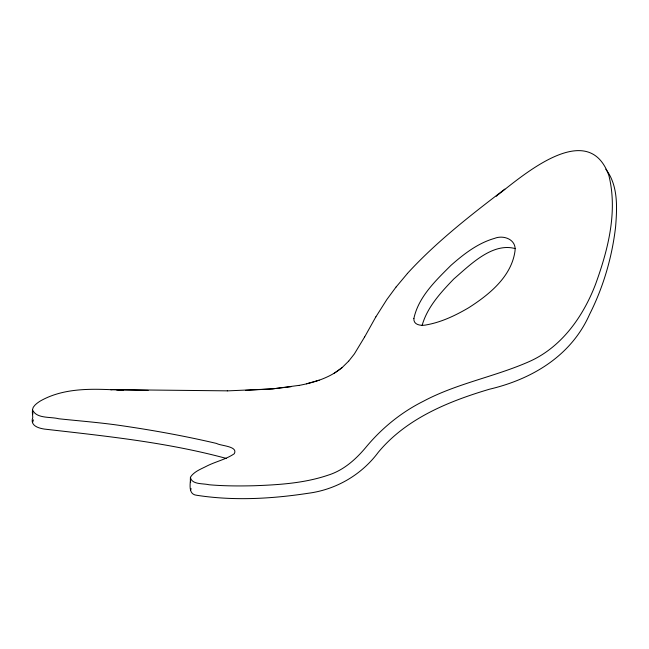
<?xml version="1.0" encoding="UTF-8"?>
<svg xmlns="http://www.w3.org/2000/svg" width="649" height="649" viewBox="0 0 649 649"><rect width="100%" height="100%" fill="white"/><g stroke="black" fill="none" stroke-linecap="round" stroke-linejoin="round"><path stroke-width="0.97" d="M112.009 389.741C87.972 388.621 62.223 388.678 40.636 400.831C38.559 402.088 36.555 403.5 34.868 405.244C31.29 408.27 32.499 413.34 32.783 417.396C29.765 425.622 38.315 428.113 44.294 429.07C105.357 436.071 166.85 442.277 226.363 458.437M605.801 169.194C618.31 185.411 617.142 207.518 615.593 226.85C612.088 257.182 603.392 286.996 589.625 314.27C571.258 355.871 532.05 379.178 489.5 389.205C448.516 401.35 406.282 418.508 378.294 452.288C361.509 474.849 336.028 489.679 308.088 493.289C271.477 498.862 233.664 500.987 196.972 495.309C187.48 494.554 190.538 483.27 190.611 476.91C194.351 471.377 201.158 469.024 206.861 466.047C215.776 461.52 225.949 459.435 234.248 453.756C238.581 446.106 220.295 445.879 216.661 443.47C183.708 435.722 150.333 429.76 116.82 424.998C97.553 422.345 78.156 420.82 58.824 418.775C50.492 416.536 36.433 418.986 32.45 409.714L32.726 414.297L32.515 410.639M32.685 422.134L33.44 419.871M422.085 325.555C427.212 307.107 440.882 292.423 453.838 278.932C469.835 265.222 492.12 242.304 515.079 248.567M190.579 490.027L191.179 488.705M364.592 337.05L375.868 316.826M364.592 337.001L354.362 353.94L348.667 361.177M375.868 316.874L386.861 299.514L396.125 286.931M396.125 286.98L407.377 273.545M407.377 273.497C436.477 241.704 470.695 215.176 504.849 189.102M334.219 373.24L342.088 367.61L348.667 361.136M496.266 196.274L497.775 195.025M498.521 194.4C524.643 173.948 588.813 118.71 608.908 175.628C617.824 211.834 608.024 249.841 595.628 284.035C583.378 316.209 561.847 346.939 529.649 361.396C495 376.785 456.896 383.316 423.286 401.309C401.544 412.139 382.383 427.699 366.774 446.261C356.439 458.843 343.913 470.265 328.029 475.198C304.284 483.245 278.965 484.827 254.092 485.744C239.092 486.093 224.051 486.06 209.092 484.762C203.283 483.254 192.136 484.868 190.376 477.567L190.587 482.41L190.376 478.848M342.088 367.569C329.968 377.775 314.384 382.496 299.075 385.417M319.178 380.168L306.417 383.835M227.296 390.885L272.629 388.881L299.075 385.376M291.036 386.723L272.629 388.84L245.476 390.398M227.296 390.844L110.484 389.611L148.118 390.406M116.674 389.984L123.286 390.373M413.884 318.472C413.226 325.441 421.915 326.033 426.815 324.8C441.669 322.082 455.533 315.438 468.481 307.869C489.022 294.792 511.412 276.766 514.99 251.139C516.758 239.538 503.608 234.646 494.53 238.378C477.867 243.132 463.775 254.051 450.966 265.36C435.885 280.433 418.483 296.853 413.884 318.472"/></g></svg>
